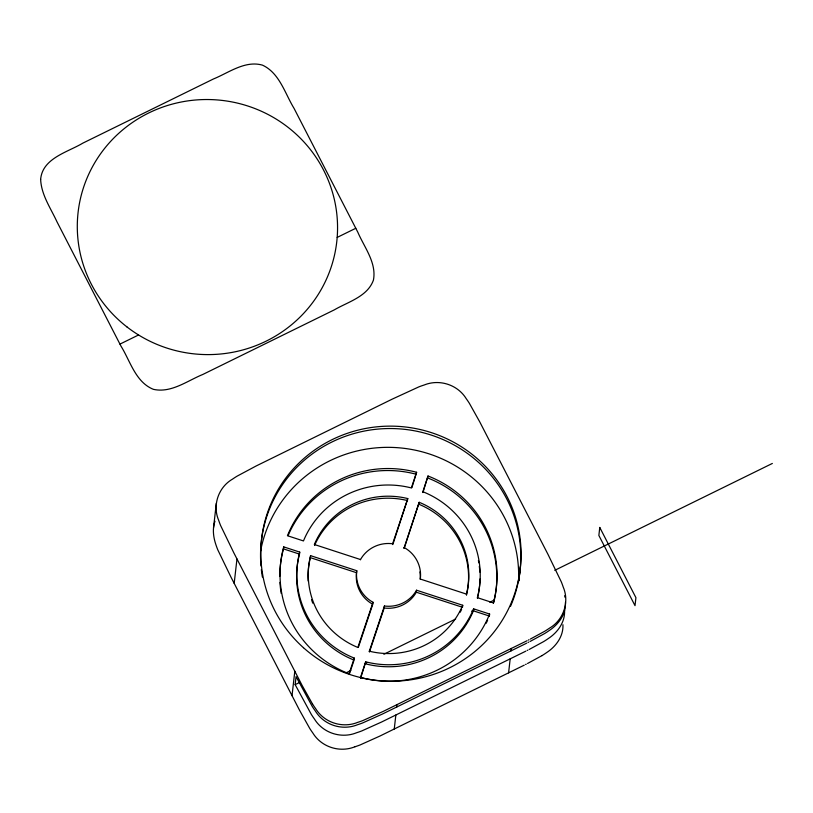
<?xml version="1.0" encoding="UTF-8"?>
<svg xmlns="http://www.w3.org/2000/svg" width="813" height="813" viewBox="0 0 813 813"><rect width="100%" height="100%" fill="white"/><g stroke="black" fill="none" stroke-linecap="round" stroke-linejoin="round"><path stroke-width="1.22" d="M565.452 604.222L565.442 602.321M565.431 604.608C565.269 615.543 557.881 624.821 549.1 630.624A88.749 86.94 6.5 0 1 544.486 633.622L530.066 641.477M214.978 521.184C212.234 528.826 213.362 537.241 215.923 544.771A88.749 86.94 6.5 0 0 217.813 549.883L231.116 577.382L299.306 709.79L309.763 728.478A88.749 86.94 6.5 0 0 312.842 733.011C321.45 747.106 339.702 752.96 354.976 746.751M530.34 639.079L544.761 631.223A88.749 86.94 6.5 0 0 549.375 628.225C563.511 620.085 569.689 602.016 563.196 586.996A88.749 86.94 6.5 0 0 561.305 581.874L547.992 554.375L479.802 421.977L469.355 403.289A88.749 86.94 6.5 0 0 466.276 398.746C457.658 384.651 439.406 378.797 424.142 385.016A88.749 86.94 6.5 0 0 418.929 386.846L392.151 399.163L256.156 465.971L237.132 476.133A88.749 86.94 6.5 0 0 232.518 479.131C218.382 487.272 212.203 505.34 218.697 520.361A88.749 86.94 6.5 0 0 220.587 525.483L233.9 552.982L302.09 685.379L312.538 704.068M213.545 527.637L216.329 503.237M234.185 583.348L236.969 558.948M279.784 576.326A108.546 106.33 6.5 0 1 283.483 548.887L283.717 546.885L299.723 552.108A91.717 89.847 6.5 0 0 354.295 658.103L354.194 658.977M349.56 673.53L354.062 660.095A91.717 89.847 6.5 0 1 299.489 554.11L299.723 552.108M292.03 695.674L294.804 671.274M525.869 651.132L381.47 722.066L361.785 730.928A88.749 86.94 6.5 0 1 356.572 732.747C341.308 738.956 323.046 733.113 314.438 719.007A88.749 86.94 6.5 0 1 311.359 714.475L295.149 684.637L296.064 676.64L312.263 706.477A88.749 86.94 6.5 0 0 315.353 711.009C323.96 725.105 342.212 730.958 357.476 724.749A88.749 86.94 6.5 0 0 362.689 722.92L382.384 714.058L526.783 643.124M308.147 581A80.304 78.668 6.5 0 1 310.363 557.657L310.586 555.655L356.765 570.716A32.042 31.392 6.5 0 0 373.015 602.281L372.852 603.653M358.431 647.087L372.781 604.283A32.042 31.392 6.5 0 1 356.531 572.718L356.765 570.716M360.474 559.801L360.505 559.547A32.042 31.392 6.5 0 1 392.638 543.765L407.791 498.582A80.304 78.668 6.5 0 0 314.336 544.486L360.505 559.547M360.444 677.615L365.708 661.823A91.717 89.847 6.5 0 0 473.593 608.825L489.609 614.049L489.406 615.797M360.596 678.367L365.708 661.823M369.234 651.559L384.427 606A32.042 31.392 6.5 0 0 416.551 590.218L462.729 605.279L462.495 607.281L416.327 592.22A32.042 31.392 6.5 0 1 384.203 608.002L369.448 651.996M384.203 608.002L384.427 606M392.811 544.578L407.791 498.582M403.949 548.358L419.203 502.302A80.304 78.668 6.5 0 1 466.469 594.11L466.398 594.74M411.876 487.709L416.612 472.282A108.546 106.33 6.5 0 0 287.456 535.716L303.462 540.94A91.717 89.847 6.5 0 1 411.358 487.942L416.612 472.282M404.224 548.297L419.203 502.302M394.254 729.027L395.85 715.023M396.764 707.015L397.039 704.617M422.699 492.292L428.024 476.001A108.546 106.33 6.5 0 1 493.349 602.88L493.318 603.124M422.912 492.546L428.024 476.001M416.327 592.22L416.551 590.218M420.27 579.303L420.301 579.049A32.042 31.392 6.5 0 0 404.051 547.484M365.484 663.825A91.717 89.847 6.5 0 0 473.369 610.827L473.593 608.825M518.836 580.431L520.432 566.427M508.592 672.859L510.188 658.855M511.103 650.857L511.377 648.449M354.295 658.103L349.041 673.764A108.546 106.33 6.5 0 1 283.717 546.885M373.015 602.281L357.862 647.463A80.304 78.668 6.5 0 1 310.586 555.655M541.976 655.634L527.556 663.489M529.151 649.485L543.572 641.63A88.749 86.94 6.5 0 0 548.186 638.632C557.657 632.473 565.279 622.077 564.527 610.329M528.369 640.065L529.019 639.74M528.094 642.473L528.755 642.138M527.18 650.471L527.84 650.146M525.584 664.475L526.245 664.15M527.058 640.725L383.319 711.345L362.964 720.521A88.749 86.94 6.5 0 1 357.75 722.351C342.486 728.55 324.235 722.706 315.627 708.601A88.749 86.94 6.5 0 1 312.548 704.068M524.273 665.136L379.874 736.07L360.189 744.921A88.749 86.94 6.5 0 1 354.976 746.751M119.958 344.112L138.566 334.976M337.182 237.416L355.789 228.28M295.149 684.637L299.621 682.442M346.267 672.747L350.83 670.512M364.498 663.794L366.775 662.676M383.868 654.282L455.636 619.028M471.591 611.193L473.867 610.075M489.812 602.24L494.375 599.994M554.751 570.34L772.35 463.451M420.301 579.049L466.469 594.11M493.349 602.88L477.343 597.657A91.717 89.847 6.5 0 0 422.77 491.672M283.483 548.887L299.489 554.11M310.363 557.657L356.531 572.718M473.369 610.827L489.375 616.051M564.639 595.726L564.913 597.169M562.942 624.709C563.541 636.325 555.95 646.538 546.59 652.626A88.749 86.94 6.5 0 1 541.976 655.624M260.546 551.194A130.171 127.509 6.5 0 1 402.974 448.197A130.171 127.509 6.5 0 1 518.562 580.604M519.517 574.425A130.171 127.509 6.5 0 1 518.806 581.153M260.973 565.97A130.171 127.509 6.5 0 1 411.276 430.24A130.171 127.509 6.5 0 1 510.523 606.315M262.406 577.067A130.171 127.509 6.5 0 1 261.339 569.618M427.79 478.003A108.546 106.33 6.5 0 1 493.694 602.697M487.617 620.197A108.546 106.33 6.5 0 1 486.174 623.256M281.186 593.388A108.546 106.33 6.5 0 1 279.957 582.393M288.087 535.635A108.546 106.33 6.5 0 1 416.378 474.284M489.609 614.049A108.546 106.33 6.5 0 1 360.454 677.483M479.985 578.998A91.717 89.847 6.5 0 1 477.424 598.439M478.39 560.503A91.717 89.847 6.5 0 1 478.806 562.82M479.314 566.315A91.717 89.847 6.5 0 1 479.843 572.108M419.915 571.925A32.042 31.392 6.5 0 1 420.28 578.836M418.969 504.304A80.304 78.668 6.5 0 1 466.499 595.055M461.621 609.272A80.304 78.668 6.5 0 1 460.209 612.209M312.741 603.144A80.304 78.668 6.5 0 1 311.572 599.689M314.54 545.493A80.304 78.668 6.5 0 1 407.557 500.584M462.729 605.279A80.304 78.668 6.5 0 1 369.275 651.183M40.65 179.429C41.3 194.927 50.741 208.24 57.022 221.888L120.995 346.135C130.232 361.002 135.588 382.212 153.403 389.336C171.157 393.319 187.264 380.799 202.844 374.447L334.295 309.875C348.025 301.836 367.537 296.684 373.441 280.079C376.754 262.701 364.275 247.315 357.832 232.244L294.032 108.332C284.936 93.485 279.57 73.058 262.497 65.152C245.079 60.172 228.819 72.723 213.514 78.942L82.804 143.149C67.672 152.234 42.306 158.22 40.65 179.429M599.77 527.454L598.866 535.452L635.014 605.655L635.918 597.657L599.77 527.454M303.462 647.707A130.171 127.509 6.5 0 0 518.125 581.295A130.171 127.509 6.5 0 0 351.257 432.028A130.171 127.509 6.5 0 0 303.462 647.707M126.991 326.958A130.171 127.509 6.5 0 0 336.236 245.8A130.171 127.509 6.5 0 0 159.053 108.444A130.171 127.509 6.5 0 0 126.991 326.958"/></g></svg>
